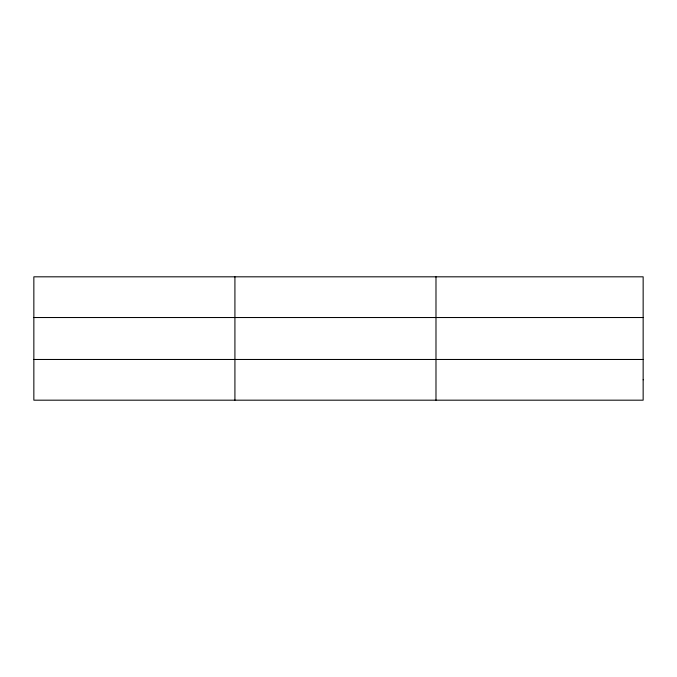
<?xml version="1.0" encoding="UTF-8"?>
<svg xmlns="http://www.w3.org/2000/svg" width="677" height="677" viewBox="0 0 677 677"><rect width="100%" height="100%" fill="white"/><g stroke="black" fill="none" stroke-linecap="round" stroke-linejoin="round"><path stroke-width="1.02" d="M234.919 400.183L234.919 276.817M435.988 400.183L435.988 276.817M33.85 317.53L643.15 317.53M33.85 359.47L643.15 359.47M643.15 379.831L643.15 400.183L33.85 400.183L33.85 276.817L643.15 276.817L643.15 379.831"/></g></svg>
